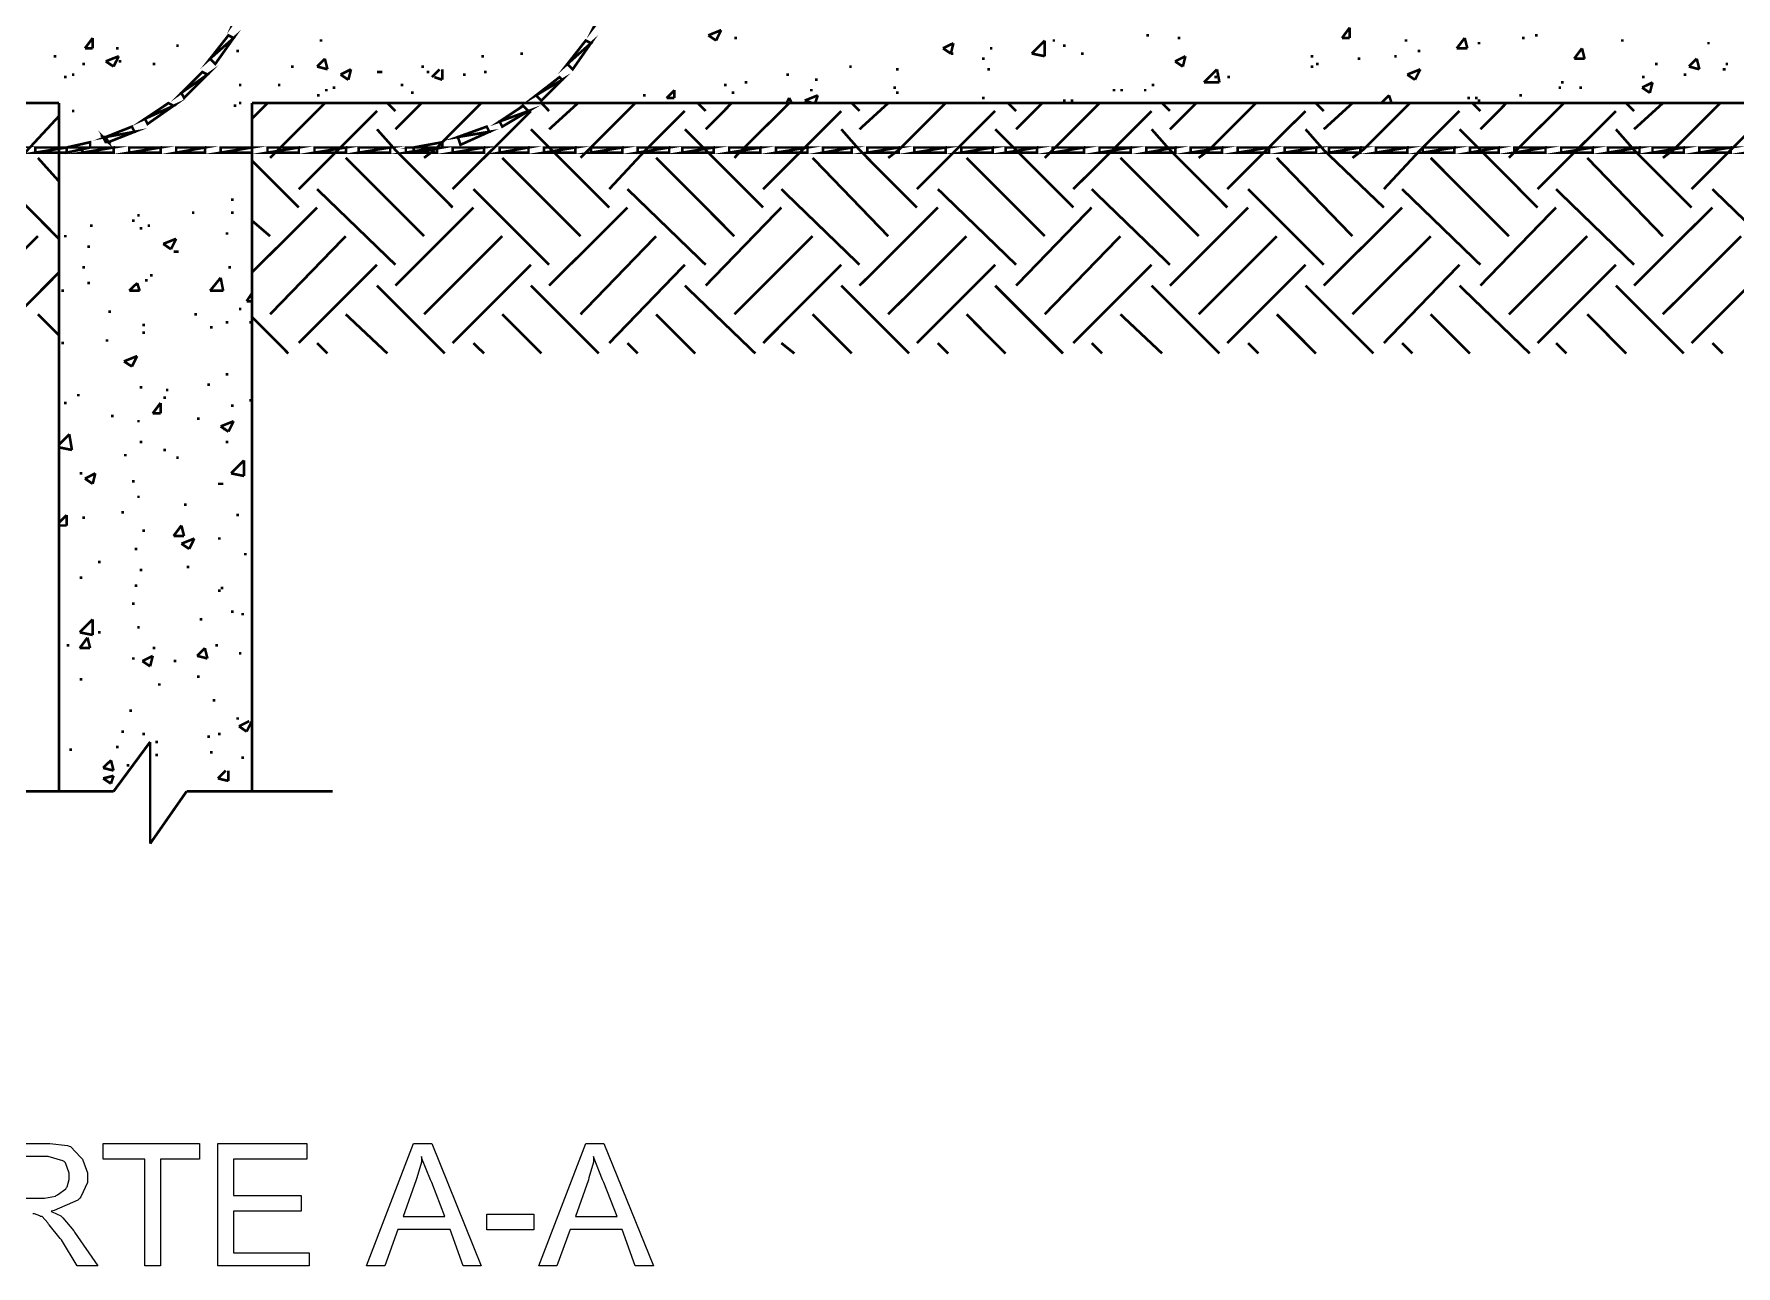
# Model space of a CAD drawing. Header units: metres. Extents: x -593 to 248, y 430 to 1024.
# Drawn here: x -242.23 to -214.55, y 546.35 to 566.38 of the extents above; entities that cross this region are included whole.
import ezdxf

# ---------------------------------------------------------------- set-up
doc = ezdxf.new("R2010")
doc.units = ezdxf.units.M
doc.header["$MEASUREMENT"] = 0
for name, color, linetype in [('C00-00-00-BLACK', 7, 'Continuous'), ('C00-FF-00', 3, 'Continuous'), ('C95-49-00', 34, 'Continuous')]:
    doc.layers.add(name, color=color, linetype=linetype)

msp = doc.modelspace()

# ---------------------------------------------------------------- linework, layer by layer
at = {"layer": 'C00-00-00-BLACK', "const_width": 0.0423}
for points in [[(-241.4, 566.145), (-241.273, 566.313)], [(-241.273, 566.145), (-241.273, 566.313)], [(-237.582, 566.272), (-237.539, 566.272)], [(-231.263, 566.356), (-231.053, 566.442)], [(-231.263, 566.356), (-231.137, 566.272)], [(-231.137, 566.272), (-231.053, 566.442)], [(-230.84, 566.313), (-230.798, 566.313)], [(-227.446, 566.145), (-227.277, 566.229)], [(-227.318, 566.06), (-227.277, 566.229)], [(-226.003, 566.06), (-225.793, 566.272)], [(-225.793, 566.017), (-225.793, 566.272)], [(-225.664, 566.272), (-225.623, 566.272)], [(-224.139, 566.356), (-224.096, 566.356)], [(-223.631, 566.313), (-223.588, 566.313)], [(-220.958, 566.313), (-220.832, 566.483)], [(-220.958, 566.313), (-220.832, 566.313)], [(-220.832, 566.313), (-220.832, 566.483)], [(-219.94, 566.272), (-219.898, 566.272)], [(-219.092, 566.145), (-218.963, 566.313)], [(-218.92, 566.145), (-218.963, 566.313)], [(-218.751, 566.229), (-218.709, 566.229)], [(-218.032, 566.313), (-217.99, 566.313)], [(-217.821, 566.356), (-217.778, 566.356)], [(-216.421, 566.272), (-216.378, 566.272)], [(-215.02, 566.229), (-214.979, 566.229)], [(-241.907, 566.017), (-241.866, 566.017)], [(-241.4, 566.145), (-241.273, 566.145)], [(-241.061, 565.933), (-240.849, 566.017)], [(-241.061, 565.933), (-240.934, 565.849)], [(-240.934, 565.849), (-240.849, 566.017)], [(-240.892, 566.145), (-240.849, 566.145)], [(-240.849, 565.933), (-240.808, 565.933)], [(-239.916, 566.187), (-239.874, 566.187)], [(-238.939, 566.103), (-238.896, 566.103)], [(-237.625, 565.849), (-237.498, 565.976)], [(-237.455, 565.804), (-237.498, 565.976)], [(-234.955, 566.017), (-234.91, 566.017)], [(-234.317, 566.06), (-234.275, 566.06)], [(-227.446, 566.145), (-227.318, 566.06)], [(-227.318, 566.06), (-227.277, 566.06)], [(-226.811, 565.976), (-226.768, 565.976)], [(-226.684, 566.145), (-226.642, 566.145)], [(-226.003, 566.06), (-225.793, 566.017)], [(-225.496, 566.187), (-225.454, 566.187)], [(-225.2, 566.06), (-225.157, 566.06)], [(-223.673, 565.933), (-223.504, 566.017)], [(-223.673, 565.933), (-223.546, 565.849)], [(-223.546, 565.849), (-223.504, 566.017)], [(-221.466, 566.017), (-221.424, 566.017)], [(-220.704, 565.976), (-220.662, 565.976)], [(-220.108, 566.017), (-220.067, 566.017)], [(-219.728, 566.103), (-219.685, 566.103)], [(-219.092, 566.145), (-218.92, 566.145)], [(-217.183, 565.976), (-217.056, 566.145)], [(-217.183, 565.976), (-217.013, 565.976)], [(-217.013, 565.976), (-217.056, 566.145)], [(-215.317, 565.849), (-215.19, 565.976)], [(-215.147, 565.804), (-215.19, 565.976)], [(-241.738, 565.677), (-241.697, 565.677)], [(-241.611, 565.718), (-241.57, 565.718)], [(-241.442, 565.89), (-241.4, 565.89)], [(-240.297, 565.89), (-240.254, 565.89)], [(-238.05, 565.849), (-238.008, 565.849)], [(-237.625, 565.849), (-237.455, 565.804)], [(-237.243, 565.718), (-237.073, 565.804)], [(-237.243, 565.718), (-237.116, 565.634)], [(-237.116, 565.634), (-237.073, 565.804)], [(-236.65, 565.761), (-236.609, 565.761)], [(-236.609, 565.761), (-236.566, 565.761)], [(-235.928, 565.849), (-235.885, 565.849)], [(-235.844, 565.761), (-235.801, 565.761)], [(-235.759, 565.677), (-235.632, 565.804)], [(-235.717, 565.677), (-235.589, 565.634)], [(-235.589, 565.634), (-235.589, 565.804)], [(-235.251, 565.718), (-235.209, 565.718)], [(-234.91, 565.761), (-234.867, 565.761)], [(-229.992, 565.718), (-229.949, 565.718)], [(-228.972, 565.849), (-228.93, 565.849)], [(-228.21, 565.804), (-228.168, 565.804)], [(-226.726, 565.804), (-226.684, 565.804)], [(-223.205, 565.591), (-222.992, 565.804)], [(-223.035, 565.677), (-222.992, 565.677)], [(-222.951, 565.591), (-222.992, 565.804)], [(-222.992, 565.718), (-222.951, 565.718)], [(-222.823, 565.677), (-222.781, 565.677)], [(-221.466, 565.849), (-221.424, 565.849)], [(-221.382, 565.89), (-221.339, 565.89)], [(-219.898, 565.718), (-219.685, 565.804)], [(-219.898, 565.718), (-219.771, 565.634)], [(-219.771, 565.634), (-219.685, 565.804)], [(-216.079, 565.677), (-216.037, 565.677)], [(-215.868, 565.89), (-215.825, 565.89)], [(-215.402, 565.718), (-215.359, 565.718)], [(-215.317, 565.849), (-215.147, 565.804)], [(-214.767, 565.804), (-214.722, 565.804)], [(-214.722, 565.89), (-214.68, 565.89)], [(-238.896, 565.55), (-238.855, 565.55)], [(-238.262, 565.55), (-238.22, 565.55)], [(-237.625, 565.381), (-237.582, 565.381)], [(-237.498, 565.465), (-237.455, 565.465)], [(-237.371, 565.507), (-237.328, 565.507)], [(-236.267, 565.55), (-236.224, 565.55)], [(-236.097, 565.422), (-236.055, 565.422)], [(-232.324, 565.381), (-232.282, 565.381)], [(-231.941, 565.338), (-231.815, 565.465)], [(-231.815, 565.338), (-231.815, 565.465)], [(-231.01, 565.55), (-230.967, 565.55)], [(-230.883, 565.422), (-230.84, 565.422)], [(-230.671, 565.591), (-230.628, 565.591)], [(-229.695, 565.295), (-229.483, 565.381)], [(-229.61, 565.465), (-229.567, 565.465)], [(-229.526, 565.634), (-229.483, 565.634)], [(-229.526, 565.254), (-229.483, 565.381)], [(-228.252, 565.507), (-228.21, 565.507)], [(-228.21, 565.422), (-228.168, 565.422)], [(-224.689, 565.465), (-224.646, 565.465)], [(-224.562, 565.465), (-224.519, 565.465)], [(-224.18, 565.465), (-224.139, 565.465)], [(-224.054, 565.55), (-224.011, 565.55)], [(-223.205, 565.591), (-222.951, 565.591)], [(-220.32, 565.254), (-220.194, 565.381)], [(-220.151, 565.254), (-220.194, 565.381)], [(-218.074, 565.381), (-218.032, 565.381)], [(-217.436, 565.507), (-217.395, 565.507)], [(-217.395, 565.591), (-217.352, 565.591)], [(-217.097, 565.507), (-217.056, 565.507)], [(-216.079, 565.507), (-215.909, 565.591)], [(-216.079, 565.507), (-215.952, 565.422)], [(-215.952, 565.422), (-215.909, 565.591)], [(-277.111, 565.254), (-241.823, 565.254)], [(-241.823, 554.064), (-241.823, 565.254)], [(-241.611, 565.126), (-241.57, 565.126)], [(-238.982, 565.211), (-238.939, 565.211)], [(-238.896, 565.254), (-238.855, 565.254)], [(-238.685, 565.254), (-197.164, 565.254)], [(-238.685, 554.064), (-238.685, 565.254)], [(-232.241, 565.254), (-232.198, 565.254)], [(-231.941, 565.338), (-231.815, 565.338)], [(-231.856, 565.254), (-231.815, 565.254)], [(-229.992, 565.254), (-229.949, 565.338)], [(-229.906, 565.254), (-229.949, 565.338)], [(-229.779, 565.254), (-229.736, 565.254)], [(-229.695, 565.295), (-229.567, 565.254)], [(-226.811, 565.338), (-226.768, 565.338)], [(-225.496, 565.295), (-225.454, 565.295)], [(-225.368, 565.295), (-225.327, 565.295)], [(-223.97, 565.254), (-223.927, 565.254)], [(-218.92, 565.338), (-218.879, 565.338)], [(-218.794, 565.338), (-218.751, 565.338)], [(-218.751, 565.295), (-218.709, 565.295)], [(-239.661, 563.472), (-239.62, 563.472)], [(-239.024, 563.684), (-238.982, 563.684)], [(-239.024, 563.472), (-238.982, 563.472)], [(-241.315, 563.261), (-241.273, 563.261)], [(-240.636, 563.345), (-240.593, 563.345)], [(-240.55, 563.43), (-240.509, 563.43)], [(-240.509, 563.218), (-240.466, 563.218)], [(-240.381, 563.261), (-240.339, 563.261)], [(-241.738, 563.091), (-241.697, 563.091)], [(-241.358, 562.922), (-241.315, 562.922)], [(-240.127, 562.965), (-239.916, 563.049)], [(-240.127, 562.965), (-240, 562.879)], [(-240, 562.879), (-239.916, 563.049)], [(-239.109, 563.134), (-239.066, 563.134)], [(-239.958, 562.838), (-239.916, 562.838)], [(-239.916, 562.838), (-239.874, 562.838)], [(-241.442, 562.583), (-241.4, 562.583)], [(-240.423, 562.372), (-240.381, 562.372)], [(-240.339, 562.456), (-240.297, 562.456)], [(-239.365, 562.203), (-239.193, 562.414)], [(-239.151, 562.203), (-239.193, 562.414)], [(-239.066, 562.583), (-239.024, 562.583)], [(-241.781, 562.203), (-241.738, 562.203)], [(-241.358, 562.329), (-241.315, 562.329)], [(-240.68, 562.203), (-240.55, 562.329)], [(-240.68, 562.203), (-240.509, 562.203)], [(-240.509, 562.203), (-240.55, 562.329)], [(-239.365, 562.203), (-239.151, 562.203)], [(-238.77, 562.033), (-238.685, 562.16)], [(-241.019, 561.864), (-240.976, 561.864)], [(-239.62, 561.821), (-239.577, 561.821)], [(-238.896, 561.906), (-238.855, 561.906)], [(-238.77, 562.033), (-238.685, 562.033)], [(-240.466, 561.649), (-240.423, 561.649)], [(-240.466, 561.522), (-240.423, 561.522)], [(-239.365, 561.607), (-239.322, 561.607)], [(-239.109, 561.692), (-239.066, 561.692)], [(-238.727, 561.692), (-238.685, 561.692)], [(-241.781, 561.353), (-241.738, 561.353)], [(-241.061, 561.395), (-241.019, 561.395)], [(-240.765, 561.056), (-240.55, 561.142)], [(-240.765, 561.056), (-240.636, 560.972)], [(-240.636, 560.972), (-240.55, 561.142)], [(-239.408, 560.676), (-239.365, 560.676)], [(-239.109, 560.845), (-239.066, 560.845)], [(-241.527, 560.506), (-241.484, 560.506)], [(-240.509, 560.633), (-240.466, 560.633)], [(-240.127, 560.464), (-240.084, 560.464)], [(-240.084, 560.591), (-240.043, 560.591)], [(-238.727, 560.422), (-238.685, 560.422)], [(-241.738, 560.38), (-241.697, 560.38)], [(-240.976, 560.167), (-240.934, 560.167)], [(-240.297, 560.21), (-240.17, 560.38)], [(-240.297, 560.21), (-240.17, 560.21)], [(-240.17, 560.21), (-240.17, 560.38)], [(-239.577, 560.126), (-239.535, 560.126)], [(-239.024, 560.337), (-238.982, 560.337)], [(-241.823, 559.699), (-241.654, 559.871)], [(-241.611, 559.615), (-241.654, 559.871)], [(-240.55, 560.083), (-240.509, 560.083)], [(-239.193, 559.998), (-238.982, 560.083)], [(-239.193, 559.998), (-239.066, 559.914)], [(-239.151, 559.957), (-239.109, 559.957)], [(-239.066, 559.914), (-238.982, 560.083)], [(-241.823, 559.658), (-241.611, 559.615)], [(-240.509, 559.744), (-240.466, 559.744)], [(-240.127, 559.615), (-240.084, 559.615)], [(-239.109, 559.744), (-239.066, 559.744)], [(-240.765, 559.531), (-240.722, 559.531)], [(-239.916, 559.488), (-239.874, 559.488)], [(-239.024, 559.235), (-238.812, 559.445)], [(-238.812, 559.192), (-238.812, 559.445)], [(-241.484, 559.235), (-241.442, 559.235)], [(-241.4, 559.149), (-241.231, 559.235)], [(-241.4, 559.149), (-241.273, 559.065)], [(-241.273, 559.065), (-241.231, 559.235)], [(-240.636, 559.106), (-240.593, 559.106)], [(-239.238, 559.065), (-239.193, 559.065)], [(-239.193, 559.065), (-239.151, 559.065)], [(-239.024, 559.235), (-238.812, 559.192)], [(-240.55, 558.853), (-240.509, 558.853)], [(-241.823, 558.43), (-241.697, 558.557)], [(-241.697, 558.387), (-241.697, 558.557)], [(-241.442, 558.514), (-241.4, 558.514)], [(-240.808, 558.599), (-240.765, 558.599)], [(-239.788, 558.726), (-239.747, 558.726)], [(-238.939, 558.557), (-238.896, 558.557)], [(-241.823, 558.387), (-241.697, 558.387)], [(-240.466, 558.303), (-240.423, 558.303)], [(-239.958, 558.217), (-239.831, 558.387)], [(-239.958, 558.217), (-239.788, 558.217)], [(-239.788, 558.217), (-239.831, 558.387)], [(-240.593, 558.007), (-240.55, 558.007)], [(-239.831, 558.091), (-239.62, 558.176)], [(-239.831, 558.091), (-239.704, 558.007)], [(-239.704, 558.007), (-239.62, 558.176)], [(-239.238, 558.176), (-239.193, 558.176)], [(-238.812, 557.921), (-238.77, 557.921)], [(-241.188, 557.794), (-241.145, 557.794)], [(-240.509, 557.665), (-240.466, 557.665)], [(-239.747, 557.711), (-239.704, 557.711)], [(-241.484, 557.538), (-241.442, 557.538)], [(-240.593, 557.411), (-240.55, 557.411)], [(-239.193, 557.369), (-239.151, 557.369)], [(-240.636, 557.115), (-240.593, 557.115)], [(-239.238, 557.326), (-239.193, 557.326)], [(-241.484, 556.649), (-241.273, 556.86)], [(-241.273, 556.607), (-241.273, 556.86)], [(-239.535, 556.86), (-239.492, 556.86)], [(-239.024, 556.987), (-238.982, 556.987)], [(-238.855, 556.946), (-238.812, 556.946)], [(-241.484, 556.649), (-241.273, 556.607)], [(-241.484, 556.394), (-241.358, 556.564)], [(-241.315, 556.394), (-241.358, 556.564)], [(-241.188, 556.649), (-241.145, 556.649)], [(-240.55, 556.733), (-240.509, 556.733)], [(-241.697, 556.437), (-241.654, 556.437)], [(-241.484, 556.394), (-241.315, 556.394)], [(-240.466, 556.183), (-240.297, 556.268)], [(-240.339, 556.098), (-240.297, 556.268)], [(-240.297, 556.394), (-240.254, 556.394)], [(-239.577, 556.268), (-239.45, 556.394)], [(-239.577, 556.268), (-239.408, 556.225)], [(-239.408, 556.225), (-239.45, 556.394)], [(-239.281, 556.437), (-239.238, 556.437)], [(-238.896, 556.31), (-238.855, 556.31)], [(-240.636, 556.225), (-240.593, 556.225)], [(-240.466, 556.183), (-240.339, 556.098)], [(-239.958, 556.183), (-239.916, 556.183)], [(-241.484, 555.887), (-241.442, 555.887)], [(-240.213, 555.802), (-240.17, 555.802)], [(-239.577, 555.929), (-239.535, 555.929)], [(-239.322, 555.546), (-239.281, 555.546)], [(-240.68, 555.376), (-240.636, 555.376)], [(-238.939, 555.249), (-238.896, 555.249)], [(-238.896, 555.123), (-238.727, 555.207)], [(-238.77, 555.037), (-238.685, 555.207)], [(-240.934, 554.064), (-240.339, 554.869)], [(-240.808, 555.037), (-240.765, 555.037)], [(-240.466, 554.996), (-240.423, 554.996)], [(-240.339, 554.869), (-240.339, 553.215)], [(-240.254, 554.869), (-240.213, 554.869)], [(-239.408, 554.953), (-239.365, 554.953)], [(-239.238, 554.996), (-239.193, 554.996)], [(-238.896, 555.123), (-238.77, 555.037)], [(-241.654, 554.741), (-241.611, 554.741)], [(-240.892, 554.784), (-240.849, 554.784)], [(-240.254, 554.657), (-240.213, 554.657)], [(-239.365, 554.699), (-239.322, 554.699)], [(-238.855, 554.614), (-238.812, 554.614)], [(-241.104, 554.445), (-240.976, 554.571)], [(-241.104, 554.445), (-240.934, 554.403)], [(-241.104, 554.275), (-240.934, 554.318)], [(-240.934, 554.403), (-240.976, 554.571)], [(-240.976, 554.191), (-240.934, 554.318)], [(-240.722, 554.487), (-240.68, 554.487)], [(-239.238, 554.275), (-239.109, 554.403)], [(-239.066, 554.234), (-239.066, 554.403)], [(-243.265, 554.064), (-240.934, 554.064)], [(-241.104, 554.275), (-240.976, 554.191)], [(-239.747, 554.064), (-240.339, 553.215)], [(-239.747, 554.064), (-237.371, 554.064)], [(-239.238, 554.275), (-239.066, 554.234)]]:
    msp.add_lwpolyline(points, dxfattribs=at)
at = {"layer": 'C00-00-00-BLACK'}
msp.add_lwpolyline([(-242.968, 548.341), (-242.077, 548.341), (-241.972, 548.341), (-241.685, 548.309), (-241.654, 548.298), (-241.633, 548.289), (-241.464, 548.11), (-241.442, 548.087), (-241.432, 548.067), (-241.358, 547.86), (-241.358, 547.791), (-241.358, 547.706), (-241.464, 547.472), (-241.484, 547.45), (-241.516, 547.418), (-241.898, 547.248), (-241.95, 547.237), (-241.93, 547.228), (-241.792, 547.164), (-241.781, 547.153), (-241.76, 547.132), (-241.581, 546.92), (-241.57, 546.898), (-241.188, 546.349), (-241.527, 546.349), (-241.781, 546.772), (-241.803, 546.793), (-241.983, 547.017), (-241.993, 547.026), (-242.004, 547.049), (-242.094, 547.153), (-242.123, 547.153), (-242.133, 547.164), (-242.22, 547.196), (-242.249, 547.196)], dxfattribs=at)
for points in [[(-240.423, 546.349), (-240.423, 548.087), (-241.104, 548.087), (-241.104, 548.341), (-239.535, 548.341), (-239.535, 548.087), (-240.17, 548.087), (-240.17, 546.349), (-240.423, 546.349)], [(-239.238, 546.349), (-239.238, 548.341), (-237.794, 548.341), (-237.794, 548.087), (-238.982, 548.087), (-238.982, 547.492), (-237.881, 547.492), (-237.881, 547.237), (-238.982, 547.237), (-238.982, 546.561), (-237.751, 546.561), (-237.751, 546.349), (-239.238, 546.349)], [(-236.82, 546.349), (-236.055, 548.341), (-235.759, 548.341), (-234.955, 546.349), (-235.251, 546.349), (-235.462, 546.941), (-236.31, 546.941), (-236.524, 546.349), (-236.82, 546.349)], [(-234.021, 546.349), (-233.256, 548.341), (-232.96, 548.341), (-232.155, 546.349), (-232.451, 546.349), (-232.663, 546.941), (-233.51, 546.941), (-233.725, 546.349), (-234.021, 546.349)], [(-242.715, 547.45), (-242.123, 547.45), (-242.059, 547.45), (-241.877, 547.482), (-241.866, 547.492), (-241.845, 547.503), (-241.708, 547.6), (-241.697, 547.622), (-241.687, 547.633), (-241.654, 547.753), (-241.654, 547.791), (-241.654, 547.855), (-241.717, 548.024), (-241.738, 548.045), (-241.76, 548.056), (-241.998, 548.129), (-242.077, 548.129), (-242.715, 548.129), (-242.715, 547.45)], [(-236.224, 547.153), (-235.548, 547.153), (-235.759, 547.706), (-235.781, 547.748), (-235.919, 548.097), (-235.928, 548.129), (-235.928, 548.034), (-236.004, 547.78), (-236.013, 547.748), (-236.224, 547.153)], [(-233.425, 547.153), (-232.747, 547.153), (-232.96, 547.706), (-232.982, 547.748), (-233.12, 548.097), (-233.129, 548.129), (-233.129, 548.034), (-233.204, 547.78), (-233.213, 547.748), (-233.425, 547.153)], [(-234.862, 547.19), (-234.099, 547.19), (-234.099, 546.936), (-234.862, 546.936), (-234.862, 547.19)]]:
    msp.add_lwpolyline(points, close=True, dxfattribs=at)
at = {"layer": 'C00-FF-00', "const_width": 0.0423}
for points in [[(-238.982, 566.568), (-238.683, 566.991), (-238.77, 567.034), (-238.982, 566.568)], [(-233.129, 566.483), (-232.833, 566.865), (-232.917, 566.907), (-233.129, 566.483)], [(-239.365, 565.976), (-238.982, 566.313), (-239.066, 566.356), (-239.365, 565.976)], [(-239.281, 565.89), (-239.365, 565.976), (-238.982, 566.313), (-239.281, 565.89)], [(-233.555, 565.89), (-233.171, 566.229), (-233.256, 566.272), (-233.555, 565.89)], [(-233.468, 565.804), (-233.555, 565.89), (-233.171, 566.229), (-233.468, 565.804)], [(-239.831, 565.422), (-239.408, 565.718), (-239.492, 565.761), (-239.831, 565.422)], [(-239.788, 565.338), (-239.831, 565.422), (-239.408, 565.718), (-239.788, 565.338)], [(-234.064, 565.381), (-233.639, 565.634), (-233.682, 565.677), (-234.064, 565.381)], [(-233.978, 565.295), (-234.064, 565.381), (-233.639, 565.634), (-233.978, 565.295)], [(-240.423, 564.999), (-239.958, 565.211), (-240.043, 565.254), (-240.423, 564.999)], [(-240.381, 564.915), (-240.423, 564.999), (-239.958, 565.211), (-240.381, 564.915)], [(-234.656, 564.956), (-234.187, 565.126), (-234.272, 565.211), (-234.656, 564.956)], [(-234.613, 564.872), (-234.656, 564.956), (-234.187, 565.126), (-234.613, 564.872)], [(-241.061, 564.703), (-240.593, 564.788), (-240.636, 564.872), (-241.061, 564.703)], [(-235.335, 564.703), (-234.824, 564.788), (-234.867, 564.872), (-235.335, 564.703)], [(-241.697, 564.533), (-241.315, 564.533), (-241.315, 564.619), (-241.697, 564.533)], [(-241.061, 564.619), (-241.104, 564.703), (-241.019, 564.619), (-241.061, 564.619)], [(-241.104, 564.703), (-241.019, 564.619), (-241.061, 564.703), (-241.104, 564.703)], [(-241.019, 564.619), (-241.061, 564.703), (-240.593, 564.788), (-241.019, 564.619)], [(-236.055, 564.533), (-235.586, 564.533), (-235.586, 564.619), (-236.055, 564.533)], [(-235.293, 564.576), (-235.335, 564.703), (-234.824, 564.788), (-235.293, 564.576)], [(-242.927, 564.533), (-242.927, 564.449), (-242.416, 564.533), (-242.927, 564.533)], [(-242.206, 564.449), (-241.697, 564.533), (-241.697, 564.449), (-242.206, 564.449)], [(-242.206, 564.533), (-242.206, 564.449), (-241.697, 564.533), (-242.206, 564.533)], [(-241.697, 564.449), (-241.697, 564.533), (-241.315, 564.533), (-241.697, 564.449)], [(-241.442, 564.449), (-240.932, 564.533), (-240.932, 564.449), (-241.442, 564.449)], [(-241.442, 564.533), (-241.442, 564.449), (-240.932, 564.533), (-241.442, 564.533)], [(-240.68, 564.449), (-240.17, 564.533), (-240.17, 564.449), (-240.68, 564.449)], [(-240.68, 564.533), (-240.68, 564.449), (-240.17, 564.533), (-240.68, 564.533)], [(-239.916, 564.449), (-239.448, 564.533), (-239.448, 564.449), (-239.916, 564.449)], [(-239.916, 564.533), (-239.916, 564.449), (-239.448, 564.533), (-239.916, 564.533)], [(-239.193, 564.449), (-238.683, 564.533), (-238.683, 564.449), (-239.193, 564.449)], [(-239.193, 564.533), (-239.193, 564.449), (-238.683, 564.533), (-239.193, 564.533)], [(-238.431, 564.449), (-237.921, 564.533), (-237.921, 564.449), (-238.431, 564.449)], [(-238.431, 564.533), (-238.431, 564.449), (-237.921, 564.533), (-238.431, 564.533)], [(-237.667, 564.449), (-237.156, 564.533), (-237.156, 564.449), (-237.667, 564.449)], [(-237.667, 564.533), (-237.667, 564.449), (-237.156, 564.533), (-237.667, 564.533)], [(-236.947, 564.449), (-236.436, 564.533), (-236.436, 564.449), (-236.947, 564.449)], [(-236.947, 564.533), (-236.947, 564.449), (-236.436, 564.533), (-236.947, 564.533)], [(-236.182, 564.449), (-235.672, 564.533), (-235.672, 564.449), (-236.182, 564.449)], [(-236.182, 564.533), (-236.182, 564.449), (-235.672, 564.533), (-236.182, 564.533)], [(-236.055, 564.449), (-236.055, 564.533), (-235.586, 564.533), (-236.055, 564.449)], [(-235.42, 564.449), (-234.91, 564.533), (-234.91, 564.449), (-235.42, 564.449)], [(-235.42, 564.533), (-235.42, 564.449), (-234.91, 564.533), (-235.42, 564.533)], [(-234.656, 564.449), (-234.187, 564.533), (-234.187, 564.449), (-234.656, 564.449)], [(-234.656, 564.533), (-234.656, 564.449), (-234.187, 564.533), (-234.656, 564.533)], [(-233.936, 564.449), (-233.425, 564.533), (-233.425, 564.449), (-233.936, 564.449)], [(-233.936, 564.533), (-233.936, 564.449), (-233.425, 564.533), (-233.936, 564.533)], [(-233.171, 564.449), (-232.661, 564.533), (-232.661, 564.449), (-233.171, 564.449)], [(-233.171, 564.533), (-233.171, 564.449), (-232.661, 564.533), (-233.171, 564.533)], [(-232.41, 564.449), (-231.899, 564.533), (-231.899, 564.449), (-232.41, 564.449)], [(-232.41, 564.533), (-232.41, 564.449), (-231.899, 564.533), (-232.41, 564.533)], [(-231.687, 564.449), (-231.177, 564.533), (-231.177, 564.449), (-231.687, 564.449)], [(-231.687, 564.533), (-231.687, 564.449), (-231.177, 564.533), (-231.687, 564.533)], [(-230.924, 564.449), (-230.415, 564.533), (-230.415, 564.449), (-230.924, 564.449)], [(-230.924, 564.533), (-230.924, 564.449), (-230.415, 564.533), (-230.924, 564.533)], [(-230.161, 564.449), (-229.65, 564.533), (-229.65, 564.449), (-230.161, 564.449)], [(-230.161, 564.533), (-230.161, 564.449), (-229.65, 564.533), (-230.161, 564.533)], [(-229.399, 564.449), (-228.93, 564.533), (-228.93, 564.449), (-229.399, 564.449)], [(-229.399, 564.533), (-229.399, 564.449), (-228.93, 564.533), (-229.399, 564.533)], [(-228.675, 564.449), (-228.166, 564.533), (-228.166, 564.449), (-228.675, 564.449)], [(-228.675, 564.533), (-228.675, 564.449), (-228.166, 564.533), (-228.675, 564.533)], [(-227.913, 564.449), (-227.404, 564.533), (-227.404, 564.449), (-227.913, 564.449)], [(-227.913, 564.533), (-227.913, 564.449), (-227.404, 564.533), (-227.913, 564.533)], [(-227.15, 564.449), (-226.639, 564.533), (-226.639, 564.449), (-227.15, 564.449)], [(-227.15, 564.533), (-227.15, 564.449), (-226.639, 564.533), (-227.15, 564.533)], [(-226.429, 564.449), (-225.919, 564.533), (-225.919, 564.449), (-226.429, 564.449)], [(-226.429, 564.533), (-226.429, 564.449), (-225.919, 564.533), (-226.429, 564.533)], [(-225.664, 564.449), (-225.155, 564.533), (-225.155, 564.449), (-225.664, 564.449)], [(-225.664, 564.533), (-225.664, 564.449), (-225.155, 564.533), (-225.664, 564.533)], [(-224.902, 564.449), (-224.393, 564.533), (-224.393, 564.449), (-224.902, 564.449)], [(-224.902, 564.533), (-224.902, 564.449), (-224.393, 564.533), (-224.902, 564.533)], [(-224.139, 564.449), (-223.67, 564.533), (-223.67, 564.449), (-224.139, 564.449)], [(-224.139, 564.533), (-224.139, 564.449), (-223.67, 564.533), (-224.139, 564.533)], [(-223.418, 564.449), (-222.908, 564.533), (-222.908, 564.449), (-223.418, 564.449)], [(-223.418, 564.533), (-223.418, 564.449), (-222.908, 564.533), (-223.418, 564.533)], [(-222.653, 564.449), (-222.144, 564.533), (-222.144, 564.449), (-222.653, 564.449)], [(-222.653, 564.533), (-222.653, 564.449), (-222.144, 564.533), (-222.653, 564.533)], [(-221.89, 564.449), (-221.379, 564.533), (-221.379, 564.449), (-221.89, 564.449)], [(-221.89, 564.533), (-221.89, 564.449), (-221.379, 564.533), (-221.89, 564.533)], [(-221.169, 564.449), (-220.66, 564.533), (-220.66, 564.449), (-221.169, 564.449)], [(-221.169, 564.533), (-221.169, 564.449), (-220.66, 564.533), (-221.169, 564.533)], [(-220.404, 564.449), (-219.895, 564.533), (-219.895, 564.449), (-220.404, 564.449)], [(-220.404, 564.533), (-220.404, 564.449), (-219.895, 564.533), (-220.404, 564.533)], [(-219.644, 564.449), (-219.133, 564.533), (-219.133, 564.449), (-219.644, 564.449)], [(-219.644, 564.533), (-219.644, 564.449), (-219.133, 564.533), (-219.644, 564.533)], [(-218.879, 564.449), (-218.411, 564.533), (-218.411, 564.449), (-218.879, 564.449)], [(-218.879, 564.533), (-218.879, 564.449), (-218.411, 564.533), (-218.879, 564.533)], [(-218.158, 564.449), (-217.649, 564.533), (-217.649, 564.449), (-218.158, 564.449)], [(-218.158, 564.533), (-218.158, 564.449), (-217.649, 564.533), (-218.158, 564.533)], [(-217.395, 564.449), (-216.884, 564.533), (-216.884, 564.449), (-217.395, 564.449)], [(-217.395, 564.533), (-217.395, 564.449), (-216.884, 564.533), (-217.395, 564.533)], [(-216.633, 564.449), (-216.121, 564.533), (-216.121, 564.449), (-216.633, 564.449)], [(-216.633, 564.533), (-216.633, 564.449), (-216.121, 564.533), (-216.633, 564.533)], [(-215.909, 564.449), (-215.4, 564.533), (-215.4, 564.449), (-215.909, 564.449)], [(-215.909, 564.533), (-215.909, 564.449), (-215.4, 564.533), (-215.909, 564.533)], [(-215.147, 564.449), (-214.637, 564.533), (-214.637, 564.449), (-215.147, 564.449)], [(-215.147, 564.533), (-215.147, 564.449), (-214.637, 564.533), (-215.147, 564.533)], [(-214.384, 564.449), (-213.872, 564.533), (-213.872, 564.449), (-214.384, 564.449)]]:
    msp.add_lwpolyline(points, close=True, dxfattribs=at)
at = {"layer": 'C00-FF-00'}
for points in [[(-239.365, 565.976), (-238.982, 566.313), (-239.066, 566.356), (-239.365, 565.976)], [(-239.281, 565.89), (-239.365, 565.976), (-238.982, 566.313), (-239.281, 565.89)], [(-233.555, 565.89), (-233.171, 566.229), (-233.256, 566.272), (-233.555, 565.89)], [(-233.468, 565.804), (-233.555, 565.89), (-233.171, 566.229), (-233.468, 565.804)], [(-239.831, 565.422), (-239.408, 565.718), (-239.492, 565.761), (-239.831, 565.422)], [(-239.788, 565.338), (-239.831, 565.422), (-239.408, 565.718), (-239.788, 565.338)], [(-234.064, 565.381), (-233.639, 565.634), (-233.682, 565.677), (-234.064, 565.381)], [(-233.978, 565.295), (-234.064, 565.381), (-233.639, 565.634), (-233.978, 565.295)], [(-240.423, 564.999), (-239.958, 565.211), (-240.043, 565.254), (-240.423, 564.999)], [(-240.381, 564.915), (-240.423, 564.999), (-239.958, 565.211), (-240.381, 564.915)], [(-234.656, 564.956), (-234.187, 565.126), (-234.272, 565.211), (-234.656, 564.956)], [(-234.613, 564.872), (-234.656, 564.956), (-234.187, 565.126), (-234.613, 564.872)], [(-241.061, 564.703), (-240.593, 564.788), (-240.636, 564.872), (-241.061, 564.703)], [(-235.335, 564.703), (-234.824, 564.788), (-234.867, 564.872), (-235.335, 564.703)], [(-241.697, 564.533), (-241.315, 564.533), (-241.315, 564.619), (-241.697, 564.533)], [(-241.061, 564.619), (-241.104, 564.703), (-241.019, 564.619), (-241.061, 564.619)], [(-241.104, 564.703), (-241.019, 564.619), (-241.061, 564.703), (-241.104, 564.703)], [(-241.019, 564.619), (-241.061, 564.703), (-240.593, 564.788), (-241.019, 564.619)], [(-236.055, 564.533), (-235.586, 564.533), (-235.586, 564.619), (-236.055, 564.533)], [(-235.293, 564.576), (-235.335, 564.703), (-234.824, 564.788), (-235.293, 564.576)], [(-242.206, 564.533), (-242.206, 564.449), (-241.697, 564.533), (-242.206, 564.533)], [(-242.206, 564.449), (-241.697, 564.533), (-241.697, 564.449), (-242.206, 564.449)], [(-241.697, 564.449), (-241.697, 564.533), (-241.315, 564.533), (-241.697, 564.449)], [(-241.442, 564.533), (-241.442, 564.449), (-240.932, 564.533), (-241.442, 564.533)], [(-241.442, 564.449), (-240.932, 564.533), (-240.932, 564.449), (-241.442, 564.449)], [(-240.68, 564.533), (-240.68, 564.449), (-240.17, 564.533), (-240.68, 564.533)], [(-240.68, 564.449), (-240.17, 564.533), (-240.17, 564.449), (-240.68, 564.449)], [(-239.916, 564.533), (-239.916, 564.449), (-239.448, 564.533), (-239.916, 564.533)], [(-239.916, 564.449), (-239.448, 564.533), (-239.448, 564.449), (-239.916, 564.449)], [(-239.193, 564.533), (-239.193, 564.449), (-238.683, 564.533), (-239.193, 564.533)], [(-239.193, 564.449), (-238.683, 564.533), (-238.683, 564.449), (-239.193, 564.449)], [(-238.431, 564.533), (-238.431, 564.449), (-237.921, 564.533), (-238.431, 564.533)], [(-238.431, 564.449), (-237.921, 564.533), (-237.921, 564.449), (-238.431, 564.449)], [(-237.667, 564.533), (-237.667, 564.449), (-237.156, 564.533), (-237.667, 564.533)], [(-237.667, 564.449), (-237.156, 564.533), (-237.156, 564.449), (-237.667, 564.449)], [(-236.947, 564.533), (-236.947, 564.449), (-236.436, 564.533), (-236.947, 564.533)], [(-236.947, 564.449), (-236.436, 564.533), (-236.436, 564.449), (-236.947, 564.449)], [(-236.182, 564.533), (-236.182, 564.449), (-235.672, 564.533), (-236.182, 564.533)], [(-236.182, 564.449), (-235.672, 564.533), (-235.672, 564.449), (-236.182, 564.449)], [(-236.055, 564.449), (-236.055, 564.533), (-235.586, 564.533), (-236.055, 564.449)], [(-235.42, 564.533), (-235.42, 564.449), (-234.91, 564.533), (-235.42, 564.533)], [(-235.42, 564.449), (-234.91, 564.533), (-234.91, 564.449), (-235.42, 564.449)], [(-234.656, 564.533), (-234.656, 564.449), (-234.187, 564.533), (-234.656, 564.533)], [(-234.656, 564.449), (-234.187, 564.533), (-234.187, 564.449), (-234.656, 564.449)], [(-233.936, 564.533), (-233.936, 564.449), (-233.425, 564.533), (-233.936, 564.533)], [(-233.936, 564.449), (-233.425, 564.533), (-233.425, 564.449), (-233.936, 564.449)], [(-233.171, 564.533), (-233.171, 564.449), (-232.661, 564.533), (-233.171, 564.533)], [(-233.171, 564.449), (-232.661, 564.533), (-232.661, 564.449), (-233.171, 564.449)], [(-232.41, 564.533), (-232.41, 564.449), (-231.899, 564.533), (-232.41, 564.533)], [(-232.41, 564.449), (-231.899, 564.533), (-231.899, 564.449), (-232.41, 564.449)], [(-231.687, 564.533), (-231.687, 564.449), (-231.177, 564.533), (-231.687, 564.533)], [(-231.687, 564.449), (-231.177, 564.533), (-231.177, 564.449), (-231.687, 564.449)], [(-230.924, 564.533), (-230.924, 564.449), (-230.415, 564.533), (-230.924, 564.533)], [(-230.924, 564.449), (-230.415, 564.533), (-230.415, 564.449), (-230.924, 564.449)], [(-230.161, 564.533), (-230.161, 564.449), (-229.65, 564.533), (-230.161, 564.533)], [(-230.161, 564.449), (-229.65, 564.533), (-229.65, 564.449), (-230.161, 564.449)], [(-229.399, 564.533), (-229.399, 564.449), (-228.93, 564.533), (-229.399, 564.533)], [(-229.399, 564.449), (-228.93, 564.533), (-228.93, 564.449), (-229.399, 564.449)], [(-228.675, 564.533), (-228.675, 564.449), (-228.166, 564.533), (-228.675, 564.533)], [(-228.675, 564.449), (-228.166, 564.533), (-228.166, 564.449), (-228.675, 564.449)], [(-227.913, 564.533), (-227.913, 564.449), (-227.404, 564.533), (-227.913, 564.533)], [(-227.913, 564.449), (-227.404, 564.533), (-227.404, 564.449), (-227.913, 564.449)], [(-227.15, 564.533), (-227.15, 564.449), (-226.639, 564.533), (-227.15, 564.533)], [(-227.15, 564.449), (-226.639, 564.533), (-226.639, 564.449), (-227.15, 564.449)], [(-226.429, 564.533), (-226.429, 564.449), (-225.919, 564.533), (-226.429, 564.533)], [(-226.429, 564.449), (-225.919, 564.533), (-225.919, 564.449), (-226.429, 564.449)], [(-225.664, 564.533), (-225.664, 564.449), (-225.155, 564.533), (-225.664, 564.533)], [(-225.664, 564.449), (-225.155, 564.533), (-225.155, 564.449), (-225.664, 564.449)], [(-224.902, 564.533), (-224.902, 564.449), (-224.393, 564.533), (-224.902, 564.533)], [(-224.902, 564.449), (-224.393, 564.533), (-224.393, 564.449), (-224.902, 564.449)], [(-224.139, 564.533), (-224.139, 564.449), (-223.67, 564.533), (-224.139, 564.533)], [(-224.139, 564.449), (-223.67, 564.533), (-223.67, 564.449), (-224.139, 564.449)], [(-223.418, 564.533), (-223.418, 564.449), (-222.908, 564.533), (-223.418, 564.533)], [(-223.418, 564.449), (-222.908, 564.533), (-222.908, 564.449), (-223.418, 564.449)], [(-222.653, 564.533), (-222.653, 564.449), (-222.144, 564.533), (-222.653, 564.533)], [(-222.653, 564.449), (-222.144, 564.533), (-222.144, 564.449), (-222.653, 564.449)], [(-221.89, 564.533), (-221.89, 564.449), (-221.379, 564.533), (-221.89, 564.533)], [(-221.89, 564.449), (-221.379, 564.533), (-221.379, 564.449), (-221.89, 564.449)], [(-221.169, 564.533), (-221.169, 564.449), (-220.66, 564.533), (-221.169, 564.533)], [(-221.169, 564.449), (-220.66, 564.533), (-220.66, 564.449), (-221.169, 564.449)], [(-220.404, 564.533), (-220.404, 564.449), (-219.895, 564.533), (-220.404, 564.533)], [(-220.404, 564.449), (-219.895, 564.533), (-219.895, 564.449), (-220.404, 564.449)], [(-219.644, 564.533), (-219.644, 564.449), (-219.133, 564.533), (-219.644, 564.533)], [(-219.644, 564.449), (-219.133, 564.533), (-219.133, 564.449), (-219.644, 564.449)], [(-218.879, 564.533), (-218.879, 564.449), (-218.411, 564.533), (-218.879, 564.533)], [(-218.879, 564.449), (-218.411, 564.533), (-218.411, 564.449), (-218.879, 564.449)], [(-218.158, 564.533), (-218.158, 564.449), (-217.649, 564.533), (-218.158, 564.533)], [(-218.158, 564.449), (-217.649, 564.533), (-217.649, 564.449), (-218.158, 564.449)], [(-217.395, 564.533), (-217.395, 564.449), (-216.884, 564.533), (-217.395, 564.533)], [(-217.395, 564.449), (-216.884, 564.533), (-216.884, 564.449), (-217.395, 564.449)], [(-216.633, 564.533), (-216.633, 564.449), (-216.121, 564.533), (-216.633, 564.533)], [(-216.633, 564.449), (-216.121, 564.533), (-216.121, 564.449), (-216.633, 564.449)], [(-215.909, 564.533), (-215.909, 564.449), (-215.4, 564.533), (-215.909, 564.533)], [(-215.909, 564.449), (-215.4, 564.533), (-215.4, 564.449), (-215.909, 564.449)], [(-215.147, 564.533), (-215.147, 564.449), (-214.637, 564.533), (-215.147, 564.533)], [(-215.147, 564.449), (-214.637, 564.533), (-214.637, 564.449), (-215.147, 564.449)]]:
    msp.add_lwpolyline(points, close=True, dxfattribs=at)
at = {"layer": 'C95-49-00', "const_width": 0.0423}
for points in [[(-238.685, 564.999), (-238.431, 565.254)], [(-238.389, 564.364), (-238.262, 564.492), (-237.498, 565.254)], [(-237.923, 563.856), (-237.286, 564.492), (-236.65, 565.126)], [(-236.351, 565.126), (-236.481, 565.254)], [(-236.351, 564.829), (-235.928, 565.254)], [(-234.955, 565.254), (-235.674, 564.533), (-235.717, 564.492)], [(-235.42, 563.856), (-234.783, 564.492), (-234.148, 565.126)], [(-233.851, 565.126), (-233.978, 565.254)], [(-233.851, 564.829), (-233.383, 565.254)], [(-233.34, 564.364), (-233.213, 564.492), (-232.451, 565.254)], [(-232.874, 563.856), (-232.282, 564.492), (-231.645, 565.126)], [(-231.306, 565.126), (-231.433, 565.254)], [(-231.306, 564.829), (-230.883, 565.254)], [(-230.84, 564.364), (-230.714, 564.492), (-229.949, 565.254)], [(-230.372, 563.856), (-229.736, 564.492), (-229.1, 565.126)], [(-228.804, 565.126), (-228.93, 565.254)], [(-228.804, 564.829), (-228.338, 565.254)], [(-228.338, 564.364), (-228.168, 564.492), (-227.404, 565.254)], [(-227.872, 563.856), (-227.234, 564.492), (-226.599, 565.126)], [(-226.258, 565.126), (-226.388, 565.254)], [(-226.258, 564.829), (-225.834, 565.254)], [(-225.793, 564.364), (-225.664, 564.492), (-224.902, 565.254)], [(-225.327, 563.856), (-224.689, 564.492), (-224.054, 565.126)], [(-223.757, 565.126), (-223.884, 565.254)], [(-223.757, 564.829), (-223.331, 565.254)], [(-223.289, 564.364), (-223.119, 564.492), (-222.357, 565.254)], [(-222.823, 563.856), (-222.189, 564.492), (-221.551, 565.126)], [(-221.255, 565.126), (-221.382, 565.254)], [(-221.255, 564.829), (-220.789, 565.254)], [(-220.789, 564.364), (-220.619, 564.492), (-219.855, 565.254)], [(-220.278, 563.856), (-219.685, 564.492), (-219.048, 565.126)], [(-218.709, 565.126), (-218.836, 565.254)], [(-218.709, 564.829), (-218.286, 565.254)], [(-218.244, 564.364), (-218.117, 564.492), (-217.352, 565.254)], [(-217.778, 563.856), (-217.14, 564.492), (-216.505, 565.126)], [(-216.209, 565.126), (-216.337, 565.254)], [(-216.209, 564.829), (-215.741, 565.254)], [(-215.741, 564.364), (-215.572, 564.492), (-214.81, 565.254)], [(-215.275, 563.856), (-214.637, 564.492), (-214.002, 565.126)], [(-242.968, 563.856), (-242.333, 564.492), (-241.823, 565.042)], [(-235.42, 563.557), (-236.351, 564.492), (-236.65, 564.829)], [(-232.874, 563.557), (-233.809, 564.492), (-234.148, 564.829)], [(-230.372, 563.557), (-231.306, 564.492), (-231.645, 564.829)], [(-227.872, 563.557), (-228.804, 564.492), (-229.1, 564.829)], [(-225.327, 563.557), (-226.258, 564.492), (-226.599, 564.829)], [(-222.823, 563.557), (-223.757, 564.492), (-224.054, 564.829)], [(-220.278, 563.557), (-221.255, 564.492), (-221.551, 564.829)], [(-217.778, 563.557), (-218.709, 564.492), (-219.048, 564.829)], [(-215.275, 563.557), (-216.209, 564.492), (-216.505, 564.829)], [(-241.823, 563.983), (-242.165, 564.364)], [(-237.923, 563.557), (-238.685, 564.322)], [(-235.885, 563.091), (-237.159, 564.364)], [(-235.885, 564.364), (-235.717, 564.492)], [(-233.34, 563.091), (-234.613, 564.364)], [(-230.84, 563.091), (-232.112, 564.364)], [(-228.338, 563.091), (-229.567, 564.364)], [(-225.793, 563.091), (-227.065, 564.364)], [(-223.289, 563.091), (-224.562, 564.364)], [(-220.789, 563.091), (-222.019, 564.364)], [(-218.244, 563.091), (-219.516, 564.364)], [(-215.741, 563.091), (-216.971, 564.364)], [(-241.823, 563.049), (-242.629, 563.856)], [(-236.351, 562.626), (-237.625, 563.856)], [(-233.851, 562.626), (-235.082, 563.856)], [(-231.306, 562.626), (-232.578, 563.856)], [(-228.804, 562.626), (-230.076, 563.856)], [(-226.258, 562.626), (-227.53, 563.856)], [(-223.757, 562.626), (-225.03, 563.856)], [(-221.255, 562.626), (-222.485, 563.856)], [(-218.709, 562.626), (-219.981, 563.856)], [(-216.209, 562.626), (-217.479, 563.856)], [(-213.663, 562.626), (-214.936, 563.856)], [(-238.685, 562.499), (-237.625, 563.557)], [(-236.351, 562.287), (-235.082, 563.557)], [(-233.851, 562.287), (-232.578, 563.557)], [(-231.306, 562.287), (-230.076, 563.557)], [(-228.804, 562.287), (-227.53, 563.557)], [(-226.258, 562.287), (-225.03, 563.557)], [(-223.757, 562.287), (-222.485, 563.557)], [(-221.255, 562.287), (-219.981, 563.557)], [(-218.709, 562.287), (-217.479, 563.557)], [(-216.209, 562.287), (-214.936, 563.557)], [(-238.389, 563.091), (-238.685, 563.345)], [(-243.434, 561.821), (-242.165, 563.091)], [(-238.389, 561.821), (-237.159, 563.091)], [(-235.885, 561.821), (-234.613, 563.091)], [(-233.34, 561.821), (-232.112, 563.091)], [(-230.84, 561.821), (-229.567, 563.091)], [(-228.338, 561.821), (-227.065, 563.091)], [(-225.793, 561.821), (-224.562, 563.091)], [(-223.289, 561.821), (-222.019, 563.091)], [(-220.789, 561.821), (-219.516, 563.091)], [(-218.244, 561.821), (-216.971, 563.091)], [(-215.741, 561.821), (-214.468, 563.091)], [(-237.923, 561.353), (-236.65, 562.626)], [(-235.42, 561.353), (-234.148, 562.626)], [(-232.874, 561.353), (-231.645, 562.626)], [(-230.372, 561.353), (-229.1, 562.626)], [(-227.872, 561.353), (-226.599, 562.626)], [(-225.327, 561.353), (-224.054, 562.626)], [(-222.823, 561.353), (-221.551, 562.626)], [(-220.278, 561.353), (-219.048, 562.626)], [(-217.778, 561.353), (-216.505, 562.626)], [(-215.275, 561.353), (-214.002, 562.626)], [(-242.968, 561.353), (-241.823, 562.499)], [(-235.548, 561.184), (-236.65, 562.287)], [(-233.044, 561.184), (-234.148, 562.287)], [(-230.498, 561.184), (-231.645, 562.287)], [(-227.999, 561.184), (-229.1, 562.287)], [(-225.496, 561.184), (-226.599, 562.287)], [(-222.951, 561.184), (-224.054, 562.287)], [(-220.447, 561.184), (-221.551, 562.287)], [(-217.905, 561.184), (-219.048, 562.287)], [(-215.402, 561.184), (-216.505, 562.287)], [(-241.823, 561.481), (-242.165, 561.821)], [(-236.481, 561.184), (-237.159, 561.821)], [(-233.978, 561.184), (-234.613, 561.821)], [(-231.476, 561.184), (-232.112, 561.821)], [(-228.93, 561.184), (-229.567, 561.821)], [(-226.429, 561.184), (-227.065, 561.821)], [(-223.884, 561.184), (-224.562, 561.821)], [(-221.382, 561.184), (-222.019, 561.821)], [(-218.879, 561.184), (-219.516, 561.821)], [(-216.337, 561.184), (-216.971, 561.821)], [(-238.093, 561.184), (-238.685, 561.78)], [(-237.455, 561.184), (-237.625, 561.353)], [(-234.91, 561.184), (-235.082, 561.353)], [(-232.41, 561.184), (-232.578, 561.353)], [(-229.863, 561.184), (-230.076, 561.353)], [(-227.361, 561.184), (-227.53, 561.353)], [(-224.861, 561.184), (-225.03, 561.353)], [(-222.316, 561.184), (-222.485, 561.353)], [(-219.812, 561.184), (-219.981, 561.353)], [(-217.31, 561.184), (-217.479, 561.353)], [(-214.767, 561.184), (-214.936, 561.353)]]:
    msp.add_lwpolyline(points, dxfattribs=at)

doc.saveas('drawing.dxf')
